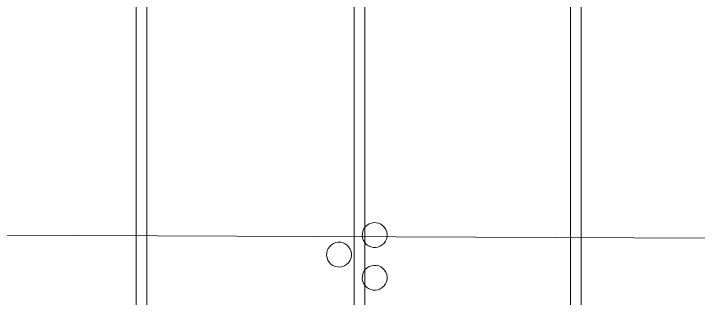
# Model space of a CAD drawing. Header units: inches. Extents: x -10671 to 1761, y -674 to 7170.
# Drawn here: x -8348.9 to -7964, y 6520.4 to 6680.4 of the extents above; entities that cross this region are included whole.
import ezdxf

# ---------------------------------------------------------------- set-up
doc = ezdxf.new("R2010")
doc.units = ezdxf.units.IN
doc.header["$LTSCALE"] = 19.2
doc.header["$MEASUREMENT"] = 0
doc.layers.add('Venue-Ceiling-Lights', color=7, linetype='Continuous', lineweight=5)
doc.layers.add('Venue-Ceiling-Lights Circuits', color=7, linetype='Continuous', lineweight=5)
doc.layers.add('Venue-Rigging Steel-High', color=7, linetype='Continuous', lineweight=5, true_color=0x800000)

# ---------------------------------------------------------------- blocks, each defined once
blk = doc.blocks.new('Group-1324-1')
at = {"layer": 'Venue-Ceiling-Lights', "color": 12, "linetype": 'Continuous', "lineweight": 5, "true_color": 0xdd0000}
for points, invisible_edges in [([(-8152.96, 6555.51, 372.05), (-8150.24, 6561.52, 372.05), (-8146.44, 6562.95, 372.05), (-8152.96, 6555.51, 372.05)], 15), ([(-8145.52, 6548.98, 372.05), (-8152.96, 6555.51, 372.05), (-8146.44, 6562.95, 372.05), (-8145.52, 6548.98, 372.05)], 15), ([(-8146.44, 6562.95, 360.05), (-8150.24, 6561.52, 360.05), (-8152.96, 6555.51, 360.05), (-8146.44, 6562.95, 360.05)], 15), ([(-8138.99, 6556.42, 360.05), (-8146.44, 6562.95, 360.05), (-8152.96, 6555.51, 360.05), (-8138.99, 6556.42, 360.05)], 15), ([(-8150.24, 6561.52, 372.05), (-8149.08, 6562.24, 372.05), (-8146.44, 6562.95, 372.05), (-8150.24, 6561.52, 372.05)], 14), ([(-8146.44, 6562.95, 360.05), (-8149.08, 6562.24, 360.05), (-8150.24, 6561.52, 360.05), (-8146.44, 6562.95, 360.05)], 13), ([(-8149.08, 6562.24, 372.05), (-8147.79, 6562.73, 372.05), (-8146.44, 6562.95, 372.05), (-8149.08, 6562.24, 372.05)], 12), ([(-8146.44, 6562.95, 360.05), (-8147.79, 6562.73, 360.05), (-8149.08, 6562.24, 360.05), (-8146.44, 6562.95, 360.05)], 12), ([(-8146.44, 6562.95, 372.05), (-8145.07, 6562.91, 372.05), (-8142.48, 6562.03, 372.05), (-8146.44, 6562.95, 372.05)], 14), ([(-8146.44, 6562.95, 372.05), (-8142.48, 6562.03, 372.05), (-8140.43, 6560.23, 372.05), (-8146.44, 6562.95, 372.05)], 15), ([(-8146.44, 6562.95, 372.05), (-8140.43, 6560.23, 372.05), (-8138.99, 6556.42, 372.05), (-8146.44, 6562.95, 372.05)], 15), ([(-8146.44, 6562.95, 372.05), (-8138.99, 6556.42, 372.05), (-8145.52, 6548.98, 372.05), (-8146.44, 6562.95, 372.05)], 15), ([(-8142.48, 6562.03, 360.05), (-8145.07, 6562.91, 360.05), (-8146.44, 6562.95, 360.05), (-8142.48, 6562.03, 360.05)], 13), ([(-8140.43, 6560.23, 360.05), (-8142.48, 6562.03, 360.05), (-8146.44, 6562.95, 360.05), (-8140.43, 6560.23, 360.05)], 15), ([(-8138.99, 6556.42, 360.05), (-8140.43, 6560.23, 360.05), (-8146.44, 6562.95, 360.05), (-8138.99, 6556.42, 360.05)], 15), ([(-8145.07, 6562.91, 372.05), (-8143.73, 6562.6, 372.05), (-8142.48, 6562.03, 372.05), (-8145.07, 6562.91, 372.05)], 12), ([(-8142.48, 6562.03, 360.05), (-8143.73, 6562.6, 360.05), (-8145.07, 6562.91, 360.05), (-8142.48, 6562.03, 360.05)], 12), ([(-8152.96, 6555.51, 372.05), (-8152.04, 6559.47, 372.05), (-8150.24, 6561.52, 372.05), (-8152.96, 6555.51, 372.05)], 15), ([(-8150.24, 6561.52, 360.05), (-8152.04, 6559.47, 360.05), (-8152.96, 6555.51, 360.05), (-8150.24, 6561.52, 360.05)], 15), ([(-8152.96, 6555.51, 372.05), (-8152.92, 6556.88, 372.05), (-8152.04, 6559.47, 372.05), (-8152.96, 6555.51, 372.05)], 14), ([(-8152.04, 6559.47, 360.05), (-8152.92, 6556.88, 360.05), (-8152.96, 6555.51, 360.05), (-8152.04, 6559.47, 360.05)], 13), ([(-8152.92, 6556.88, 372.05), (-8152.61, 6558.22, 372.05), (-8152.04, 6559.47, 372.05), (-8152.92, 6556.88, 372.05)], 12), ([(-8152.04, 6559.47, 360.05), (-8152.61, 6558.22, 360.05), (-8152.92, 6556.88, 360.05), (-8152.04, 6559.47, 360.05)], 12), ([(-8152.04, 6559.47, 372.05), (-8151.24, 6560.58, 372.05), (-8150.24, 6561.52, 372.05), (-8152.04, 6559.47, 372.05)], 12), ([(-8150.24, 6561.52, 360.05), (-8151.24, 6560.58, 360.05), (-8152.04, 6559.47, 360.05), (-8150.24, 6561.52, 360.05)], 12), ([(-8142.48, 6562.03, 372.05), (-8141.36, 6561.23, 372.05), (-8140.43, 6560.23, 372.05), (-8142.48, 6562.03, 372.05)], 12), ([(-8140.43, 6560.23, 360.05), (-8141.36, 6561.23, 360.05), (-8142.48, 6562.03, 360.05), (-8140.43, 6560.23, 360.05)], 12), ([(-8140.43, 6560.23, 372.05), (-8139.7, 6559.06, 372.05), (-8138.99, 6556.42, 372.05), (-8140.43, 6560.23, 372.05)], 14), ([(-8138.99, 6556.42, 360.05), (-8139.7, 6559.06, 360.05), (-8140.43, 6560.23, 360.05), (-8138.99, 6556.42, 360.05)], 13), ([(-8139.7, 6559.06, 372.05), (-8139.22, 6557.78, 372.05), (-8138.99, 6556.42, 372.05), (-8139.7, 6559.06, 372.05)], 12), ([(-8138.99, 6556.42, 360.05), (-8139.22, 6557.78, 360.05), (-8139.7, 6559.06, 360.05), (-8138.99, 6556.42, 360.05)], 12), ([(-8152.96, 6555.51, 360.05), (-8145.52, 6548.98, 360.05), (-8138.99, 6556.42, 360.05), (-8152.96, 6555.51, 360.05)], 15), ([(-8152.26, 6552.87, 372.05), (-8152.74, 6554.15, 372.05), (-8152.96, 6555.51, 372.05), (-8152.26, 6552.87, 372.05)], 12), ([(-8151.53, 6551.71, 372.05), (-8152.26, 6552.87, 372.05), (-8152.96, 6555.51, 372.05), (-8151.53, 6551.71, 372.05)], 14), ([(-8145.52, 6548.98, 372.05), (-8151.53, 6551.71, 372.05), (-8152.96, 6555.51, 372.05), (-8145.52, 6548.98, 372.05)], 15), ([(-8152.96, 6555.51, 360.05), (-8152.74, 6554.15, 360.05), (-8152.26, 6552.87, 360.05), (-8152.96, 6555.51, 360.05)], 12), ([(-8152.96, 6555.51, 360.05), (-8152.26, 6552.87, 360.05), (-8151.53, 6551.71, 360.05), (-8152.96, 6555.51, 360.05)], 13), ([(-8152.96, 6555.51, 360.05), (-8151.53, 6551.71, 360.05), (-8145.52, 6548.98, 360.05), (-8152.96, 6555.51, 360.05)], 15), ([(-8138.99, 6556.42, 372.05), (-8141.72, 6550.41, 372.05), (-8145.52, 6548.98, 372.05), (-8138.99, 6556.42, 372.05)], 15), ([(-8145.52, 6548.98, 360.05), (-8141.72, 6550.41, 360.05), (-8138.99, 6556.42, 360.05), (-8145.52, 6548.98, 360.05)], 15), ([(-8138.99, 6556.42, 372.05), (-8139.92, 6552.47, 372.05), (-8141.72, 6550.41, 372.05), (-8138.99, 6556.42, 372.05)], 15), ([(-8141.72, 6550.41, 360.05), (-8139.92, 6552.47, 360.05), (-8138.99, 6556.42, 360.05), (-8141.72, 6550.41, 360.05)], 15), ([(-8138.99, 6556.42, 372.05), (-8139.04, 6555.05, 372.05), (-8139.92, 6552.47, 372.05), (-8138.99, 6556.42, 372.05)], 14), ([(-8139.92, 6552.47, 360.05), (-8139.04, 6555.05, 360.05), (-8138.99, 6556.42, 360.05), (-8139.92, 6552.47, 360.05)], 13), ([(-8139.04, 6555.05, 372.05), (-8139.35, 6553.72, 372.05), (-8139.92, 6552.47, 372.05), (-8139.04, 6555.05, 372.05)], 12), ([(-8139.92, 6552.47, 360.05), (-8139.35, 6553.72, 360.05), (-8139.04, 6555.05, 360.05), (-8139.92, 6552.47, 360.05)], 12), ([(-8173, 6544.51, 372.05), (-8170.28, 6550.52, 372.05), (-8166.47, 6551.95, 372.05), (-8173, 6544.51, 372.05)], 15), ([(-8165.56, 6537.98, 372.05), (-8173, 6544.51, 372.05), (-8166.47, 6551.95, 372.05), (-8165.56, 6537.98, 372.05)], 15), ([(-8166.47, 6551.95, 360.05), (-8170.28, 6550.52, 360.05), (-8173, 6544.51, 360.05), (-8166.47, 6551.95, 360.05)], 15), ([(-8159.03, 6545.42, 360.05), (-8166.47, 6551.95, 360.05), (-8173, 6544.51, 360.05), (-8159.03, 6545.42, 360.05)], 15), ([(-8170.28, 6550.52, 372.05), (-8169.11, 6551.24, 372.05), (-8166.47, 6551.95, 372.05), (-8170.28, 6550.52, 372.05)], 14), ([(-8166.47, 6551.95, 360.05), (-8169.11, 6551.24, 360.05), (-8170.28, 6550.52, 360.05), (-8166.47, 6551.95, 360.05)], 13), ([(-8169.11, 6551.24, 372.05), (-8167.83, 6551.73, 372.05), (-8166.47, 6551.95, 372.05), (-8169.11, 6551.24, 372.05)], 12), ([(-8166.47, 6551.95, 360.05), (-8167.83, 6551.73, 360.05), (-8169.11, 6551.24, 360.05), (-8166.47, 6551.95, 360.05)], 12), ([(-8166.47, 6551.95, 372.05), (-8165.1, 6551.91, 372.05), (-8162.51, 6551.03, 372.05), (-8166.47, 6551.95, 372.05)], 14), ([(-8166.47, 6551.95, 372.05), (-8162.51, 6551.03, 372.05), (-8160.46, 6549.23, 372.05), (-8166.47, 6551.95, 372.05)], 15), ([(-8166.47, 6551.95, 372.05), (-8160.46, 6549.23, 372.05), (-8159.03, 6545.42, 372.05), (-8166.47, 6551.95, 372.05)], 15), ([(-8166.47, 6551.95, 372.05), (-8159.03, 6545.42, 372.05), (-8165.56, 6537.98, 372.05), (-8166.47, 6551.95, 372.05)], 15), ([(-8162.51, 6551.03, 360.05), (-8165.1, 6551.91, 360.05), (-8166.47, 6551.95, 360.05), (-8162.51, 6551.03, 360.05)], 13), ([(-8160.46, 6549.23, 360.05), (-8162.51, 6551.03, 360.05), (-8166.47, 6551.95, 360.05), (-8160.46, 6549.23, 360.05)], 15), ([(-8159.03, 6545.42, 360.05), (-8160.46, 6549.23, 360.05), (-8166.47, 6551.95, 360.05), (-8159.03, 6545.42, 360.05)], 15), ([(-8165.1, 6551.91, 372.05), (-8163.76, 6551.6, 372.05), (-8162.51, 6551.03, 372.05), (-8165.1, 6551.91, 372.05)], 12), ([(-8162.51, 6551.03, 360.05), (-8163.76, 6551.6, 360.05), (-8165.1, 6551.91, 360.05), (-8162.51, 6551.03, 360.05)], 12), ([(-8162.51, 6551.03, 372.05), (-8161.4, 6550.23, 372.05), (-8160.46, 6549.23, 372.05), (-8162.51, 6551.03, 372.05)], 12), ([(-8160.46, 6549.23, 360.05), (-8161.4, 6550.23, 360.05), (-8162.51, 6551.03, 360.05), (-8160.46, 6549.23, 360.05)], 12), ([(-8149.48, 6549.9, 372.05), (-8150.59, 6550.7, 372.05), (-8151.53, 6551.71, 372.05), (-8149.48, 6549.9, 372.05)], 12), ([(-8145.52, 6548.98, 372.05), (-8149.48, 6549.9, 372.05), (-8151.53, 6551.71, 372.05), (-8145.52, 6548.98, 372.05)], 15), ([(-8151.53, 6551.71, 360.05), (-8150.59, 6550.7, 360.05), (-8149.48, 6549.9, 360.05), (-8151.53, 6551.71, 360.05)], 12), ([(-8151.53, 6551.71, 360.05), (-8149.48, 6549.9, 360.05), (-8145.52, 6548.98, 360.05), (-8151.53, 6551.71, 360.05)], 15), ([(-8139.92, 6552.47, 372.05), (-8140.72, 6551.35, 372.05), (-8141.72, 6550.41, 372.05), (-8139.92, 6552.47, 372.05)], 12), ([(-8141.72, 6550.41, 360.05), (-8140.72, 6551.35, 360.05), (-8139.92, 6552.47, 360.05), (-8141.72, 6550.41, 360.05)], 12), ([(-8173, 6544.51, 372.05), (-8172.08, 6548.47, 372.05), (-8170.28, 6550.52, 372.05), (-8173, 6544.51, 372.05)], 15), ([(-8170.28, 6550.52, 360.05), (-8172.08, 6548.47, 360.05), (-8173, 6544.51, 360.05), (-8170.28, 6550.52, 360.05)], 15), ([(-8173, 6544.51, 372.05), (-8172.95, 6545.88, 372.05), (-8172.08, 6548.47, 372.05), (-8173, 6544.51, 372.05)], 14), ([(-8172.08, 6548.47, 360.05), (-8172.95, 6545.88, 360.05), (-8173, 6544.51, 360.05), (-8172.08, 6548.47, 360.05)], 13), ([(-8172.95, 6545.88, 372.05), (-8172.64, 6547.22, 372.05), (-8172.08, 6548.47, 372.05), (-8172.95, 6545.88, 372.05)], 12), ([(-8172.08, 6548.47, 360.05), (-8172.64, 6547.22, 360.05), (-8172.95, 6545.88, 360.05), (-8172.08, 6548.47, 360.05)], 12), ([(-8172.08, 6548.47, 372.05), (-8171.28, 6549.58, 372.05), (-8170.28, 6550.52, 372.05), (-8172.08, 6548.47, 372.05)], 12), ([(-8170.28, 6550.52, 360.05), (-8171.28, 6549.58, 360.05), (-8172.08, 6548.47, 360.05), (-8170.28, 6550.52, 360.05)], 12), ([(-8160.46, 6549.23, 372.05), (-8159.74, 6548.06, 372.05), (-8159.03, 6545.42, 372.05), (-8160.46, 6549.23, 372.05)], 14), ([(-8159.03, 6545.42, 360.05), (-8159.74, 6548.06, 360.05), (-8160.46, 6549.23, 360.05), (-8159.03, 6545.42, 360.05)], 13), ([(-8159.74, 6548.06, 372.05), (-8159.25, 6546.78, 372.05), (-8159.03, 6545.42, 372.05), (-8159.74, 6548.06, 372.05)], 12), ([(-8159.03, 6545.42, 360.05), (-8159.25, 6546.78, 360.05), (-8159.74, 6548.06, 360.05), (-8159.03, 6545.42, 360.05)], 12), ([(-8146.89, 6549.03, 372.05), (-8148.23, 6549.34, 372.05), (-8149.48, 6549.9, 372.05), (-8146.89, 6549.03, 372.05)], 12), ([(-8145.52, 6548.98, 372.05), (-8146.89, 6549.03, 372.05), (-8149.48, 6549.9, 372.05), (-8145.52, 6548.98, 372.05)], 14), ([(-8149.48, 6549.9, 360.05), (-8148.23, 6549.34, 360.05), (-8146.89, 6549.03, 360.05), (-8149.48, 6549.9, 360.05)], 12), ([(-8149.48, 6549.9, 360.05), (-8146.89, 6549.03, 360.05), (-8145.52, 6548.98, 360.05), (-8149.48, 6549.9, 360.05)], 13), ([(-8141.72, 6550.41, 372.05), (-8142.88, 6549.69, 372.05), (-8145.52, 6548.98, 372.05), (-8141.72, 6550.41, 372.05)], 14), ([(-8145.52, 6548.98, 360.05), (-8142.88, 6549.69, 360.05), (-8141.72, 6550.41, 360.05), (-8145.52, 6548.98, 360.05)], 13), ([(-8142.88, 6549.69, 372.05), (-8144.17, 6549.21, 372.05), (-8145.52, 6548.98, 372.05), (-8142.88, 6549.69, 372.05)], 12), ([(-8145.52, 6548.98, 360.05), (-8144.17, 6549.21, 360.05), (-8142.88, 6549.69, 360.05), (-8145.52, 6548.98, 360.05)], 12), ([(-8173, 6544.51, 360.05), (-8165.56, 6537.98, 360.05), (-8159.03, 6545.42, 360.05), (-8173, 6544.51, 360.05)], 15), ([(-8172.29, 6541.87, 372.05), (-8172.78, 6543.15, 372.05), (-8173, 6544.51, 372.05), (-8172.29, 6541.87, 372.05)], 12), ([(-8171.57, 6540.71, 372.05), (-8172.29, 6541.87, 372.05), (-8173, 6544.51, 372.05), (-8171.57, 6540.71, 372.05)], 14), ([(-8165.56, 6537.98, 372.05), (-8171.57, 6540.71, 372.05), (-8173, 6544.51, 372.05), (-8165.56, 6537.98, 372.05)], 15), ([(-8173, 6544.51, 360.05), (-8172.78, 6543.15, 360.05), (-8172.29, 6541.87, 360.05), (-8173, 6544.51, 360.05)], 12), ([(-8173, 6544.51, 360.05), (-8172.29, 6541.87, 360.05), (-8171.57, 6540.71, 360.05), (-8173, 6544.51, 360.05)], 13), ([(-8173, 6544.51, 360.05), (-8171.57, 6540.71, 360.05), (-8165.56, 6537.98, 360.05), (-8173, 6544.51, 360.05)], 15), ([(-8159.03, 6545.42, 372.05), (-8161.75, 6539.41, 372.05), (-8165.56, 6537.98, 372.05), (-8159.03, 6545.42, 372.05)], 15), ([(-8165.56, 6537.98, 360.05), (-8161.75, 6539.41, 360.05), (-8159.03, 6545.42, 360.05), (-8165.56, 6537.98, 360.05)], 15), ([(-8159.03, 6545.42, 372.05), (-8159.95, 6541.47, 372.05), (-8161.75, 6539.41, 372.05), (-8159.03, 6545.42, 372.05)], 15), ([(-8161.75, 6539.41, 360.05), (-8159.95, 6541.47, 360.05), (-8159.03, 6545.42, 360.05), (-8161.75, 6539.41, 360.05)], 15), ([(-8159.03, 6545.42, 372.05), (-8159.07, 6544.05, 372.05), (-8159.95, 6541.47, 372.05), (-8159.03, 6545.42, 372.05)], 14), ([(-8159.95, 6541.47, 360.05), (-8159.07, 6544.05, 360.05), (-8159.03, 6545.42, 360.05), (-8159.95, 6541.47, 360.05)], 13), ([(-8159.07, 6544.05, 372.05), (-8159.39, 6542.72, 372.05), (-8159.95, 6541.47, 372.05), (-8159.07, 6544.05, 372.05)], 12), ([(-8159.95, 6541.47, 360.05), (-8159.39, 6542.72, 360.05), (-8159.07, 6544.05, 360.05), (-8159.95, 6541.47, 360.05)], 12), ([(-8169.51, 6538.9, 372.05), (-8170.63, 6539.7, 372.05), (-8171.57, 6540.71, 372.05), (-8169.51, 6538.9, 372.05)], 12), ([(-8165.56, 6537.98, 372.05), (-8169.51, 6538.9, 372.05), (-8171.57, 6540.71, 372.05), (-8165.56, 6537.98, 372.05)], 15), ([(-8171.57, 6540.71, 360.05), (-8170.63, 6539.7, 360.05), (-8169.51, 6538.9, 360.05), (-8171.57, 6540.71, 360.05)], 12), ([(-8171.57, 6540.71, 360.05), (-8169.51, 6538.9, 360.05), (-8165.56, 6537.98, 360.05), (-8171.57, 6540.71, 360.05)], 15), ([(-8161.75, 6539.41, 372.05), (-8162.92, 6538.69, 372.05), (-8165.56, 6537.98, 372.05), (-8161.75, 6539.41, 372.05)], 14), ([(-8165.56, 6537.98, 360.05), (-8162.92, 6538.69, 360.05), (-8161.75, 6539.41, 360.05), (-8165.56, 6537.98, 360.05)], 13), ([(-8159.95, 6541.47, 372.05), (-8160.75, 6540.35, 372.05), (-8161.75, 6539.41, 372.05), (-8159.95, 6541.47, 372.05)], 12), ([(-8161.75, 6539.41, 360.05), (-8160.75, 6540.35, 360.05), (-8159.95, 6541.47, 360.05), (-8161.75, 6539.41, 360.05)], 12), ([(-8166.93, 6538.03, 372.05), (-8168.26, 6538.34, 372.05), (-8169.51, 6538.9, 372.05), (-8166.93, 6538.03, 372.05)], 12), ([(-8165.56, 6537.98, 372.05), (-8166.93, 6538.03, 372.05), (-8169.51, 6538.9, 372.05), (-8165.56, 6537.98, 372.05)], 14), ([(-8169.51, 6538.9, 360.05), (-8168.26, 6538.34, 360.05), (-8166.93, 6538.03, 360.05), (-8169.51, 6538.9, 360.05)], 12), ([(-8169.51, 6538.9, 360.05), (-8166.93, 6538.03, 360.05), (-8165.56, 6537.98, 360.05), (-8169.51, 6538.9, 360.05)], 13), ([(-8162.92, 6538.69, 372.05), (-8164.2, 6538.21, 372.05), (-8165.56, 6537.98, 372.05), (-8162.92, 6538.69, 372.05)], 12), ([(-8165.56, 6537.98, 360.05), (-8164.2, 6538.21, 360.05), (-8162.92, 6538.69, 360.05), (-8165.56, 6537.98, 360.05)], 12), ([(-8152.96, 6531.51, 372.05), (-8150.24, 6537.52, 372.05), (-8146.44, 6538.95, 372.05), (-8152.96, 6531.51, 372.05)], 15), ([(-8145.52, 6524.98, 372.05), (-8152.96, 6531.51, 372.05), (-8146.44, 6538.95, 372.05), (-8145.52, 6524.98, 372.05)], 15), ([(-8146.44, 6538.95, 360.05), (-8150.24, 6537.52, 360.05), (-8152.96, 6531.51, 360.05), (-8146.44, 6538.95, 360.05)], 15), ([(-8138.99, 6532.42, 360.05), (-8146.44, 6538.95, 360.05), (-8152.96, 6531.51, 360.05), (-8138.99, 6532.42, 360.05)], 15), ([(-8152.96, 6531.51, 372.05), (-8152.04, 6535.47, 372.05), (-8150.24, 6537.52, 372.05), (-8152.96, 6531.51, 372.05)], 15), ([(-8150.24, 6537.52, 360.05), (-8152.04, 6535.47, 360.05), (-8152.96, 6531.51, 360.05), (-8150.24, 6537.52, 360.05)], 15), ([(-8152.96, 6531.51, 372.05), (-8152.92, 6532.88, 372.05), (-8152.04, 6535.47, 372.05), (-8152.96, 6531.51, 372.05)], 14), ([(-8152.04, 6535.47, 360.05), (-8152.92, 6532.88, 360.05), (-8152.96, 6531.51, 360.05), (-8152.04, 6535.47, 360.05)], 13), ([(-8152.92, 6532.88, 372.05), (-8152.61, 6534.22, 372.05), (-8152.04, 6535.47, 372.05), (-8152.92, 6532.88, 372.05)], 12), ([(-8152.04, 6535.47, 360.05), (-8152.61, 6534.22, 360.05), (-8152.92, 6532.88, 360.05), (-8152.04, 6535.47, 360.05)], 12), ([(-8152.04, 6535.47, 372.05), (-8151.24, 6536.58, 372.05), (-8150.24, 6537.52, 372.05), (-8152.04, 6535.47, 372.05)], 12), ([(-8150.24, 6537.52, 360.05), (-8151.24, 6536.58, 360.05), (-8152.04, 6535.47, 360.05), (-8150.24, 6537.52, 360.05)], 12), ([(-8150.24, 6537.52, 372.05), (-8149.08, 6538.24, 372.05), (-8146.44, 6538.95, 372.05), (-8150.24, 6537.52, 372.05)], 14), ([(-8146.44, 6538.95, 360.05), (-8149.08, 6538.24, 360.05), (-8150.24, 6537.52, 360.05), (-8146.44, 6538.95, 360.05)], 13), ([(-8149.08, 6538.24, 372.05), (-8147.79, 6538.73, 372.05), (-8146.44, 6538.95, 372.05), (-8149.08, 6538.24, 372.05)], 12), ([(-8146.44, 6538.95, 360.05), (-8147.79, 6538.73, 360.05), (-8149.08, 6538.24, 360.05), (-8146.44, 6538.95, 360.05)], 12), ([(-8146.44, 6538.95, 372.05), (-8145.07, 6538.91, 372.05), (-8142.48, 6538.03, 372.05), (-8146.44, 6538.95, 372.05)], 14), ([(-8146.44, 6538.95, 372.05), (-8142.48, 6538.03, 372.05), (-8140.43, 6536.23, 372.05), (-8146.44, 6538.95, 372.05)], 15), ([(-8146.44, 6538.95, 372.05), (-8140.43, 6536.23, 372.05), (-8138.99, 6532.42, 372.05), (-8146.44, 6538.95, 372.05)], 15), ([(-8146.44, 6538.95, 372.05), (-8138.99, 6532.42, 372.05), (-8145.52, 6524.98, 372.05), (-8146.44, 6538.95, 372.05)], 15), ([(-8142.48, 6538.03, 360.05), (-8145.07, 6538.91, 360.05), (-8146.44, 6538.95, 360.05), (-8142.48, 6538.03, 360.05)], 13), ([(-8140.43, 6536.23, 360.05), (-8142.48, 6538.03, 360.05), (-8146.44, 6538.95, 360.05), (-8140.43, 6536.23, 360.05)], 15), ([(-8138.99, 6532.42, 360.05), (-8140.43, 6536.23, 360.05), (-8146.44, 6538.95, 360.05), (-8138.99, 6532.42, 360.05)], 15), ([(-8145.07, 6538.91, 372.05), (-8143.73, 6538.6, 372.05), (-8142.48, 6538.03, 372.05), (-8145.07, 6538.91, 372.05)], 12), ([(-8142.48, 6538.03, 360.05), (-8143.73, 6538.6, 360.05), (-8145.07, 6538.91, 360.05), (-8142.48, 6538.03, 360.05)], 12), ([(-8142.48, 6538.03, 372.05), (-8141.36, 6537.23, 372.05), (-8140.43, 6536.23, 372.05), (-8142.48, 6538.03, 372.05)], 12), ([(-8140.43, 6536.23, 360.05), (-8141.36, 6537.23, 360.05), (-8142.48, 6538.03, 360.05), (-8140.43, 6536.23, 360.05)], 12), ([(-8140.43, 6536.23, 372.05), (-8139.7, 6535.06, 372.05), (-8138.99, 6532.42, 372.05), (-8140.43, 6536.23, 372.05)], 14), ([(-8138.99, 6532.42, 360.05), (-8139.7, 6535.06, 360.05), (-8140.43, 6536.23, 360.05), (-8138.99, 6532.42, 360.05)], 13), ([(-8152.96, 6531.51, 360.05), (-8145.52, 6524.98, 360.05), (-8138.99, 6532.42, 360.05), (-8152.96, 6531.51, 360.05)], 15), ([(-8152.26, 6528.87, 372.05), (-8152.74, 6530.15, 372.05), (-8152.96, 6531.51, 372.05), (-8152.26, 6528.87, 372.05)], 12), ([(-8151.53, 6527.71, 372.05), (-8152.26, 6528.87, 372.05), (-8152.96, 6531.51, 372.05), (-8151.53, 6527.71, 372.05)], 14), ([(-8145.52, 6524.98, 372.05), (-8151.53, 6527.71, 372.05), (-8152.96, 6531.51, 372.05), (-8145.52, 6524.98, 372.05)], 15), ([(-8152.96, 6531.51, 360.05), (-8152.74, 6530.15, 360.05), (-8152.26, 6528.87, 360.05), (-8152.96, 6531.51, 360.05)], 12), ([(-8152.96, 6531.51, 360.05), (-8152.26, 6528.87, 360.05), (-8151.53, 6527.71, 360.05), (-8152.96, 6531.51, 360.05)], 13), ([(-8152.96, 6531.51, 360.05), (-8151.53, 6527.71, 360.05), (-8145.52, 6524.98, 360.05), (-8152.96, 6531.51, 360.05)], 15), ([(-8138.99, 6532.42, 372.05), (-8141.72, 6526.41, 372.05), (-8145.52, 6524.98, 372.05), (-8138.99, 6532.42, 372.05)], 15), ([(-8145.52, 6524.98, 360.05), (-8141.72, 6526.41, 360.05), (-8138.99, 6532.42, 360.05), (-8145.52, 6524.98, 360.05)], 15), ([(-8138.99, 6532.42, 372.05), (-8139.92, 6528.47, 372.05), (-8141.72, 6526.41, 372.05), (-8138.99, 6532.42, 372.05)], 15), ([(-8141.72, 6526.41, 360.05), (-8139.92, 6528.47, 360.05), (-8138.99, 6532.42, 360.05), (-8141.72, 6526.41, 360.05)], 15), ([(-8138.99, 6532.42, 372.05), (-8139.04, 6531.05, 372.05), (-8139.92, 6528.47, 372.05), (-8138.99, 6532.42, 372.05)], 14), ([(-8139.92, 6528.47, 360.05), (-8139.04, 6531.05, 360.05), (-8138.99, 6532.42, 360.05), (-8139.92, 6528.47, 360.05)], 13), ([(-8139.7, 6535.06, 372.05), (-8139.22, 6533.78, 372.05), (-8138.99, 6532.42, 372.05), (-8139.7, 6535.06, 372.05)], 12), ([(-8138.99, 6532.42, 360.05), (-8139.22, 6533.78, 360.05), (-8139.7, 6535.06, 360.05), (-8138.99, 6532.42, 360.05)], 12), ([(-8149.48, 6525.9, 372.05), (-8150.59, 6526.7, 372.05), (-8151.53, 6527.71, 372.05), (-8149.48, 6525.9, 372.05)], 12), ([(-8145.52, 6524.98, 372.05), (-8149.48, 6525.9, 372.05), (-8151.53, 6527.71, 372.05), (-8145.52, 6524.98, 372.05)], 15), ([(-8151.53, 6527.71, 360.05), (-8150.59, 6526.7, 360.05), (-8149.48, 6525.9, 360.05), (-8151.53, 6527.71, 360.05)], 12), ([(-8151.53, 6527.71, 360.05), (-8149.48, 6525.9, 360.05), (-8145.52, 6524.98, 360.05), (-8151.53, 6527.71, 360.05)], 15), ([(-8139.92, 6528.47, 372.05), (-8140.72, 6527.35, 372.05), (-8141.72, 6526.41, 372.05), (-8139.92, 6528.47, 372.05)], 12), ([(-8141.72, 6526.41, 360.05), (-8140.72, 6527.35, 360.05), (-8139.92, 6528.47, 360.05), (-8141.72, 6526.41, 360.05)], 12), ([(-8139.04, 6531.05, 372.05), (-8139.35, 6529.72, 372.05), (-8139.92, 6528.47, 372.05), (-8139.04, 6531.05, 372.05)], 12), ([(-8139.92, 6528.47, 360.05), (-8139.35, 6529.72, 360.05), (-8139.04, 6531.05, 360.05), (-8139.92, 6528.47, 360.05)], 12), ([(-8146.89, 6525.03, 372.05), (-8148.23, 6525.34, 372.05), (-8149.48, 6525.9, 372.05), (-8146.89, 6525.03, 372.05)], 12), ([(-8145.52, 6524.98, 372.05), (-8146.89, 6525.03, 372.05), (-8149.48, 6525.9, 372.05), (-8145.52, 6524.98, 372.05)], 14), ([(-8149.48, 6525.9, 360.05), (-8148.23, 6525.34, 360.05), (-8146.89, 6525.03, 360.05), (-8149.48, 6525.9, 360.05)], 12), ([(-8149.48, 6525.9, 360.05), (-8146.89, 6525.03, 360.05), (-8145.52, 6524.98, 360.05), (-8149.48, 6525.9, 360.05)], 13), ([(-8141.72, 6526.41, 372.05), (-8142.88, 6525.69, 372.05), (-8145.52, 6524.98, 372.05), (-8141.72, 6526.41, 372.05)], 14), ([(-8145.52, 6524.98, 360.05), (-8142.88, 6525.69, 360.05), (-8141.72, 6526.41, 360.05), (-8145.52, 6524.98, 360.05)], 13), ([(-8142.88, 6525.69, 372.05), (-8144.17, 6525.21, 372.05), (-8145.52, 6524.98, 372.05), (-8142.88, 6525.69, 372.05)], 12), ([(-8145.52, 6524.98, 360.05), (-8144.17, 6525.21, 360.05), (-8142.88, 6525.69, 360.05), (-8145.52, 6524.98, 360.05)], 12)]:
    blk.add_3dface(points, dxfattribs=dict(at, invisible_edges=invisible_edges))
for points in [[(-8149.08, 6562.24, 372.05), (-8149.08, 6562.24, 360.05), (-8150.24, 6561.52, 360.05), (-8150.24, 6561.52, 372.05)], [(-8147.79, 6562.73, 372.05), (-8147.79, 6562.73, 360.05), (-8149.08, 6562.24, 360.05), (-8149.08, 6562.24, 372.05)], [(-8146.44, 6562.95, 372.05), (-8146.44, 6562.95, 360.05), (-8147.79, 6562.73, 360.05), (-8147.79, 6562.73, 372.05)], [(-8145.07, 6562.91, 372.05), (-8145.07, 6562.91, 360.05), (-8146.44, 6562.95, 360.05), (-8146.44, 6562.95, 372.05)], [(-8143.73, 6562.6, 372.05), (-8143.73, 6562.6, 360.05), (-8145.07, 6562.91, 360.05), (-8145.07, 6562.91, 372.05)], [(-8142.48, 6562.03, 372.05), (-8142.48, 6562.03, 360.05), (-8143.73, 6562.6, 360.05), (-8143.73, 6562.6, 372.05)], [(-8152.04, 6559.47, 372.05), (-8152.04, 6559.47, 360.05), (-8152.61, 6558.22, 360.05), (-8152.61, 6558.22, 372.05)], [(-8151.24, 6560.58, 372.05), (-8151.24, 6560.58, 360.05), (-8152.04, 6559.47, 360.05), (-8152.04, 6559.47, 372.05)], [(-8150.24, 6561.52, 372.05), (-8150.24, 6561.52, 360.05), (-8151.24, 6560.58, 360.05), (-8151.24, 6560.58, 372.05)], [(-8141.36, 6561.23, 372.05), (-8141.36, 6561.23, 360.05), (-8142.48, 6562.03, 360.05), (-8142.48, 6562.03, 372.05)], [(-8140.43, 6560.23, 372.05), (-8140.43, 6560.23, 360.05), (-8141.36, 6561.23, 360.05), (-8141.36, 6561.23, 372.05)], [(-8139.7, 6559.06, 372.05), (-8139.7, 6559.06, 360.05), (-8140.43, 6560.23, 360.05), (-8140.43, 6560.23, 372.05)], [(-8139.22, 6557.78, 372.05), (-8139.22, 6557.78, 360.05), (-8139.7, 6559.06, 360.05), (-8139.7, 6559.06, 372.05)], [(-8152.92, 6556.88, 372.05), (-8152.92, 6556.88, 360.05), (-8152.96, 6555.51, 360.05), (-8152.96, 6555.51, 372.05)], [(-8152.96, 6555.51, 372.05), (-8152.96, 6555.51, 360.05), (-8152.74, 6554.15, 360.05), (-8152.74, 6554.15, 372.05)], [(-8152.61, 6558.22, 372.05), (-8152.61, 6558.22, 360.05), (-8152.92, 6556.88, 360.05), (-8152.92, 6556.88, 372.05)], [(-8139.35, 6553.72, 372.05), (-8139.35, 6553.72, 360.05), (-8139.04, 6555.05, 360.05), (-8139.04, 6555.05, 372.05)], [(-8138.99, 6556.42, 372.05), (-8138.99, 6556.42, 360.05), (-8139.22, 6557.78, 360.05), (-8139.22, 6557.78, 372.05)], [(-8139.04, 6555.05, 372.05), (-8139.04, 6555.05, 360.05), (-8138.99, 6556.42, 360.05), (-8138.99, 6556.42, 372.05)], [(-8169.11, 6551.24, 372.05), (-8169.11, 6551.24, 360.05), (-8170.28, 6550.52, 360.05), (-8170.28, 6550.52, 372.05)], [(-8167.83, 6551.73, 372.05), (-8167.83, 6551.73, 360.05), (-8169.11, 6551.24, 360.05), (-8169.11, 6551.24, 372.05)], [(-8166.47, 6551.95, 372.05), (-8166.47, 6551.95, 360.05), (-8167.83, 6551.73, 360.05), (-8167.83, 6551.73, 372.05)], [(-8165.1, 6551.91, 372.05), (-8165.1, 6551.91, 360.05), (-8166.47, 6551.95, 360.05), (-8166.47, 6551.95, 372.05)], [(-8163.76, 6551.6, 372.05), (-8163.76, 6551.6, 360.05), (-8165.1, 6551.91, 360.05), (-8165.1, 6551.91, 372.05)], [(-8162.51, 6551.03, 372.05), (-8162.51, 6551.03, 360.05), (-8163.76, 6551.6, 360.05), (-8163.76, 6551.6, 372.05)], [(-8161.4, 6550.23, 372.05), (-8161.4, 6550.23, 360.05), (-8162.51, 6551.03, 360.05), (-8162.51, 6551.03, 372.05)], [(-8152.74, 6554.15, 372.05), (-8152.74, 6554.15, 360.05), (-8152.26, 6552.87, 360.05), (-8152.26, 6552.87, 372.05)], [(-8152.26, 6552.87, 372.05), (-8152.26, 6552.87, 360.05), (-8151.53, 6551.71, 360.05), (-8151.53, 6551.71, 372.05)], [(-8151.53, 6551.71, 372.05), (-8151.53, 6551.71, 360.05), (-8150.59, 6550.7, 360.05), (-8150.59, 6550.7, 372.05)], [(-8150.59, 6550.7, 372.05), (-8150.59, 6550.7, 360.05), (-8149.48, 6549.9, 360.05), (-8149.48, 6549.9, 372.05)], [(-8141.72, 6550.41, 372.05), (-8141.72, 6550.41, 360.05), (-8140.72, 6551.35, 360.05), (-8140.72, 6551.35, 372.05)], [(-8140.72, 6551.35, 372.05), (-8140.72, 6551.35, 360.05), (-8139.92, 6552.47, 360.05), (-8139.92, 6552.47, 372.05)], [(-8139.92, 6552.47, 372.05), (-8139.92, 6552.47, 360.05), (-8139.35, 6553.72, 360.05), (-8139.35, 6553.72, 372.05)], [(-8172.64, 6547.22, 372.05), (-8172.64, 6547.22, 360.05), (-8172.95, 6545.88, 360.05), (-8172.95, 6545.88, 372.05)], [(-8172.08, 6548.47, 372.05), (-8172.08, 6548.47, 360.05), (-8172.64, 6547.22, 360.05), (-8172.64, 6547.22, 372.05)], [(-8171.28, 6549.58, 372.05), (-8171.28, 6549.58, 360.05), (-8172.08, 6548.47, 360.05), (-8172.08, 6548.47, 372.05)], [(-8170.28, 6550.52, 372.05), (-8170.28, 6550.52, 360.05), (-8171.28, 6549.58, 360.05), (-8171.28, 6549.58, 372.05)], [(-8160.46, 6549.23, 372.05), (-8160.46, 6549.23, 360.05), (-8161.4, 6550.23, 360.05), (-8161.4, 6550.23, 372.05)], [(-8159.74, 6548.06, 372.05), (-8159.74, 6548.06, 360.05), (-8160.46, 6549.23, 360.05), (-8160.46, 6549.23, 372.05)], [(-8159.25, 6546.78, 372.05), (-8159.25, 6546.78, 360.05), (-8159.74, 6548.06, 360.05), (-8159.74, 6548.06, 372.05)], [(-8159.03, 6545.42, 372.05), (-8159.03, 6545.42, 360.05), (-8159.25, 6546.78, 360.05), (-8159.25, 6546.78, 372.05)], [(-8149.48, 6549.9, 372.05), (-8149.48, 6549.9, 360.05), (-8148.23, 6549.34, 360.05), (-8148.23, 6549.34, 372.05)], [(-8148.23, 6549.34, 372.05), (-8148.23, 6549.34, 360.05), (-8146.89, 6549.03, 360.05), (-8146.89, 6549.03, 372.05)], [(-8146.89, 6549.03, 372.05), (-8146.89, 6549.03, 360.05), (-8145.52, 6548.98, 360.05), (-8145.52, 6548.98, 372.05)], [(-8145.52, 6548.98, 372.05), (-8145.52, 6548.98, 360.05), (-8144.17, 6549.21, 360.05), (-8144.17, 6549.21, 372.05)], [(-8144.17, 6549.21, 372.05), (-8144.17, 6549.21, 360.05), (-8142.88, 6549.69, 360.05), (-8142.88, 6549.69, 372.05)], [(-8142.88, 6549.69, 372.05), (-8142.88, 6549.69, 360.05), (-8141.72, 6550.41, 360.05), (-8141.72, 6550.41, 372.05)], [(-8172.95, 6545.88, 372.05), (-8172.95, 6545.88, 360.05), (-8173, 6544.51, 360.05), (-8173, 6544.51, 372.05)], [(-8173, 6544.51, 372.05), (-8173, 6544.51, 360.05), (-8172.78, 6543.15, 360.05), (-8172.78, 6543.15, 372.05)], [(-8172.78, 6543.15, 372.05), (-8172.78, 6543.15, 360.05), (-8172.29, 6541.87, 360.05), (-8172.29, 6541.87, 372.05)], [(-8159.39, 6542.72, 372.05), (-8159.39, 6542.72, 360.05), (-8159.07, 6544.05, 360.05), (-8159.07, 6544.05, 372.05)], [(-8159.07, 6544.05, 372.05), (-8159.07, 6544.05, 360.05), (-8159.03, 6545.42, 360.05), (-8159.03, 6545.42, 372.05)], [(-8172.29, 6541.87, 372.05), (-8172.29, 6541.87, 360.05), (-8171.57, 6540.71, 360.05), (-8171.57, 6540.71, 372.05)], [(-8171.57, 6540.71, 372.05), (-8171.57, 6540.71, 360.05), (-8170.63, 6539.7, 360.05), (-8170.63, 6539.7, 372.05)], [(-8170.63, 6539.7, 372.05), (-8170.63, 6539.7, 360.05), (-8169.51, 6538.9, 360.05), (-8169.51, 6538.9, 372.05)], [(-8162.92, 6538.69, 372.05), (-8162.92, 6538.69, 360.05), (-8161.75, 6539.41, 360.05), (-8161.75, 6539.41, 372.05)], [(-8161.75, 6539.41, 372.05), (-8161.75, 6539.41, 360.05), (-8160.75, 6540.35, 360.05), (-8160.75, 6540.35, 372.05)], [(-8160.75, 6540.35, 372.05), (-8160.75, 6540.35, 360.05), (-8159.95, 6541.47, 360.05), (-8159.95, 6541.47, 372.05)], [(-8159.95, 6541.47, 372.05), (-8159.95, 6541.47, 360.05), (-8159.39, 6542.72, 360.05), (-8159.39, 6542.72, 372.05)], [(-8169.51, 6538.9, 372.05), (-8169.51, 6538.9, 360.05), (-8168.26, 6538.34, 360.05), (-8168.26, 6538.34, 372.05)], [(-8168.26, 6538.34, 372.05), (-8168.26, 6538.34, 360.05), (-8166.93, 6538.03, 360.05), (-8166.93, 6538.03, 372.05)], [(-8166.93, 6538.03, 372.05), (-8166.93, 6538.03, 360.05), (-8165.56, 6537.98, 360.05), (-8165.56, 6537.98, 372.05)], [(-8165.56, 6537.98, 372.05), (-8165.56, 6537.98, 360.05), (-8164.2, 6538.21, 360.05), (-8164.2, 6538.21, 372.05)], [(-8164.2, 6538.21, 372.05), (-8164.2, 6538.21, 360.05), (-8162.92, 6538.69, 360.05), (-8162.92, 6538.69, 372.05)], [(-8152.04, 6535.47, 372.05), (-8152.04, 6535.47, 360.05), (-8152.61, 6534.22, 360.05), (-8152.61, 6534.22, 372.05)], [(-8151.24, 6536.58, 372.05), (-8151.24, 6536.58, 360.05), (-8152.04, 6535.47, 360.05), (-8152.04, 6535.47, 372.05)], [(-8150.24, 6537.52, 372.05), (-8150.24, 6537.52, 360.05), (-8151.24, 6536.58, 360.05), (-8151.24, 6536.58, 372.05)], [(-8149.08, 6538.24, 372.05), (-8149.08, 6538.24, 360.05), (-8150.24, 6537.52, 360.05), (-8150.24, 6537.52, 372.05)], [(-8147.79, 6538.73, 372.05), (-8147.79, 6538.73, 360.05), (-8149.08, 6538.24, 360.05), (-8149.08, 6538.24, 372.05)], [(-8146.44, 6538.95, 372.05), (-8146.44, 6538.95, 360.05), (-8147.79, 6538.73, 360.05), (-8147.79, 6538.73, 372.05)], [(-8145.07, 6538.91, 372.05), (-8145.07, 6538.91, 360.05), (-8146.44, 6538.95, 360.05), (-8146.44, 6538.95, 372.05)], [(-8143.73, 6538.6, 372.05), (-8143.73, 6538.6, 360.05), (-8145.07, 6538.91, 360.05), (-8145.07, 6538.91, 372.05)], [(-8142.48, 6538.03, 372.05), (-8142.48, 6538.03, 360.05), (-8143.73, 6538.6, 360.05), (-8143.73, 6538.6, 372.05)], [(-8141.36, 6537.23, 372.05), (-8141.36, 6537.23, 360.05), (-8142.48, 6538.03, 360.05), (-8142.48, 6538.03, 372.05)], [(-8140.43, 6536.23, 372.05), (-8140.43, 6536.23, 360.05), (-8141.36, 6537.23, 360.05), (-8141.36, 6537.23, 372.05)], [(-8139.7, 6535.06, 372.05), (-8139.7, 6535.06, 360.05), (-8140.43, 6536.23, 360.05), (-8140.43, 6536.23, 372.05)], [(-8152.92, 6532.88, 372.05), (-8152.92, 6532.88, 360.05), (-8152.96, 6531.51, 360.05), (-8152.96, 6531.51, 372.05)], [(-8152.96, 6531.51, 372.05), (-8152.96, 6531.51, 360.05), (-8152.74, 6530.15, 360.05), (-8152.74, 6530.15, 372.05)], [(-8152.61, 6534.22, 372.05), (-8152.61, 6534.22, 360.05), (-8152.92, 6532.88, 360.05), (-8152.92, 6532.88, 372.05)], [(-8139.22, 6533.78, 372.05), (-8139.22, 6533.78, 360.05), (-8139.7, 6535.06, 360.05), (-8139.7, 6535.06, 372.05)], [(-8138.99, 6532.42, 372.05), (-8138.99, 6532.42, 360.05), (-8139.22, 6533.78, 360.05), (-8139.22, 6533.78, 372.05)], [(-8139.04, 6531.05, 372.05), (-8139.04, 6531.05, 360.05), (-8138.99, 6532.42, 360.05), (-8138.99, 6532.42, 372.05)], [(-8152.74, 6530.15, 372.05), (-8152.74, 6530.15, 360.05), (-8152.26, 6528.87, 360.05), (-8152.26, 6528.87, 372.05)], [(-8152.26, 6528.87, 372.05), (-8152.26, 6528.87, 360.05), (-8151.53, 6527.71, 360.05), (-8151.53, 6527.71, 372.05)], [(-8151.53, 6527.71, 372.05), (-8151.53, 6527.71, 360.05), (-8150.59, 6526.7, 360.05), (-8150.59, 6526.7, 372.05)], [(-8140.72, 6527.35, 372.05), (-8140.72, 6527.35, 360.05), (-8139.92, 6528.47, 360.05), (-8139.92, 6528.47, 372.05)], [(-8139.92, 6528.47, 372.05), (-8139.92, 6528.47, 360.05), (-8139.35, 6529.72, 360.05), (-8139.35, 6529.72, 372.05)], [(-8139.35, 6529.72, 372.05), (-8139.35, 6529.72, 360.05), (-8139.04, 6531.05, 360.05), (-8139.04, 6531.05, 372.05)], [(-8150.59, 6526.7, 372.05), (-8150.59, 6526.7, 360.05), (-8149.48, 6525.9, 360.05), (-8149.48, 6525.9, 372.05)], [(-8149.48, 6525.9, 372.05), (-8149.48, 6525.9, 360.05), (-8148.23, 6525.34, 360.05), (-8148.23, 6525.34, 372.05)], [(-8148.23, 6525.34, 372.05), (-8148.23, 6525.34, 360.05), (-8146.89, 6525.03, 360.05), (-8146.89, 6525.03, 372.05)], [(-8146.89, 6525.03, 372.05), (-8146.89, 6525.03, 360.05), (-8145.52, 6524.98, 360.05), (-8145.52, 6524.98, 372.05)], [(-8145.52, 6524.98, 372.05), (-8145.52, 6524.98, 360.05), (-8144.17, 6525.21, 360.05), (-8144.17, 6525.21, 372.05)], [(-8144.17, 6525.21, 372.05), (-8144.17, 6525.21, 360.05), (-8142.88, 6525.69, 360.05), (-8142.88, 6525.69, 372.05)], [(-8142.88, 6525.69, 372.05), (-8142.88, 6525.69, 360.05), (-8141.72, 6526.41, 360.05), (-8141.72, 6526.41, 372.05)], [(-8141.72, 6526.41, 372.05), (-8141.72, 6526.41, 360.05), (-8140.72, 6527.35, 360.05), (-8140.72, 6527.35, 372.05)]]:
    blk.add_3dface(points, dxfattribs=at)

msp = doc.modelspace()

# ---------------------------------------------------------------- linework, layer by layer
at = {"layer": 'Venue-Ceiling-Lights Circuits', "color": 7, "linetype": 'Continuous', "lineweight": 5}
msp.add_line((-7458.95, 6552.06), (-10217.82, 6563.62), dxfattribs=at)
at = {"layer": 'Venue-Rigging Steel-High'}
for p, q in [((-8280.02, 6841.36), (-8280.02, 3990.43)), ((-8274.02, 6841.36), (-8274.02, 3990.43)), ((-8157.48, 6841.36), (-8157.48, 3990.43)), ((-8151.48, 6841.36), (-8151.48, 3990.43)), ((-8035.94, 6841.36), (-8035.94, 3990.43)), ((-8029.94, 6841.36), (-8029.94, 3990.43))]:
    msp.add_line(p, q, dxfattribs=at)

# ---------------------------------------------------------------- block references
at = {"layer": 'Venue-Ceiling-Lights', "color": 12, "true_color": 0xdd0000}
msp.add_blockref('Group-1324-1', (0, 0), dxfattribs=at)

doc.saveas('drawing.dxf')
